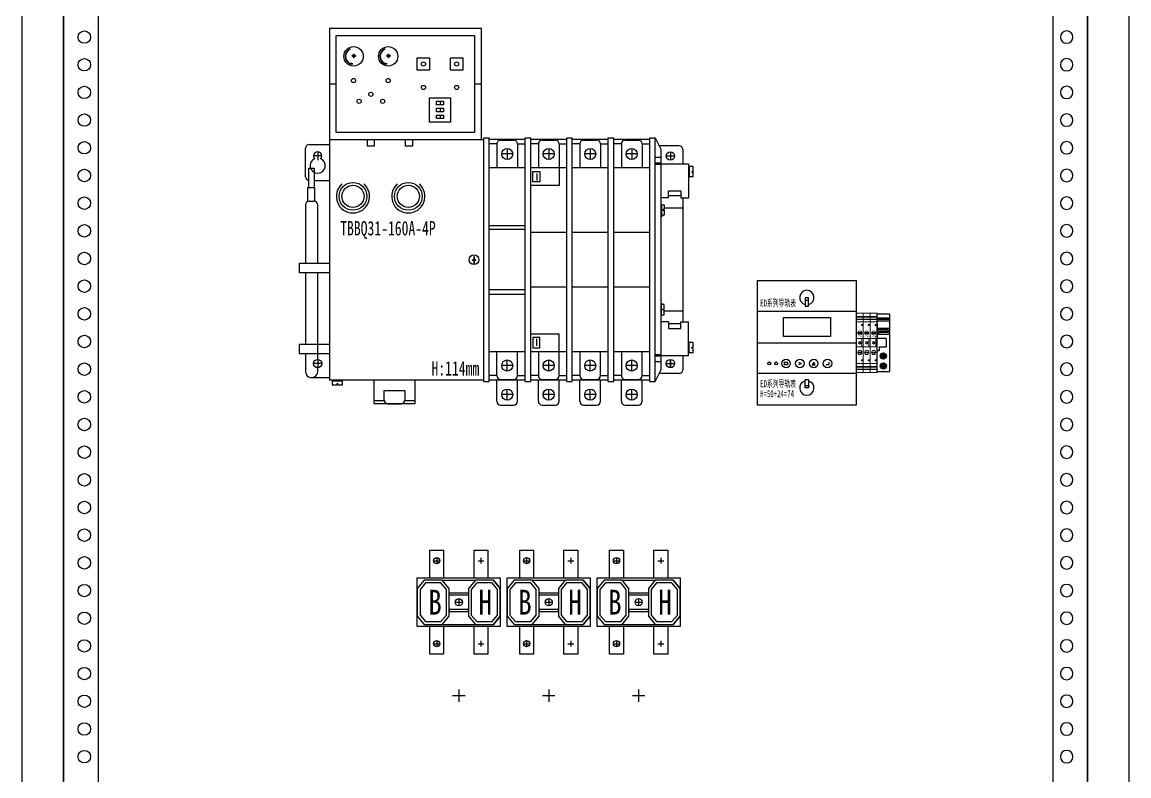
# Model space of a CAD drawing. Extents: x 1581747 to 1582547, y 397967 to 400167.
# Drawn here: x 1581747 to 1582547, y 399168 to 399713 of the extents above; entities that cross this region are included whole.
import ezdxf
from ezdxf.enums import TextEntityAlignment as Align

# ---------------------------------------------------------------- set-up
doc = ezdxf.new("R2010")
doc.units = 0
doc.header["$MEASUREMENT"] = 0
for name, color, linetype in [('EL-TEXT', 3, 'Continuous'), ('LY-JS-BJ', 7, 'Continuous'), ('LY-JS-YQJ', 7, 'Continuous'), ('布置图', 20, 'Continuous')]:
    doc.layers.add(name, color=color, linetype=linetype)
doc.layers.add('LY-二次控制图', color=7, linetype='Continuous', lineweight=18)
doc.styles.add('-宋体', font='', dxfattribs={"width": 0.65})
doc.styles.add('宋体', font='', dxfattribs={"width": 0.8, "height": 3.5})
doc.styles.get('-宋体').set_extended_font_data('NSimSun')
doc.styles.get('宋体').set_extended_font_data('SimSun')

# ---------------------------------------------------------------- blocks, each defined once
blk = doc.blocks.new('端子堵头')
at = {"layer": 'LY-JS-YQJ'}
for p, q in [((0, 39.03), (9, 39.03)), ((0, 37.96), (9, 37.96)), ((0, 36.73), (9, 36.73)), ((0, 35), (0, 24)), ((9, 35), (9, 24)), ((9, 34.58), (9, 33.47)), ((0, 31.48), (9, 31.48)), ((7.97, 30.59), (0, 30.59)), ((0, 29.53), (9, 29.53)), ((0, 27.32), (9, 27.32)), ((1.25, 27.32), (1.25, 28.56)), ((1.25, 28.56), (9, 28.56)), ((7.97, 29.53), (7.97, 30.59)), ((6.66, 24), (0, 24)), ((1.59, 18), (1.59, 15.27)), ((1.59, 18), (6.66, 18)), ((6.66, 24), (6.66, 18)), ((1.59, 15.27), (0, 15.27))]:
    blk.add_line(p, q, dxfattribs=at)
for points in [[(0, 42), (9, 42), (9, 0), (0, 0)], [(3.2, 12.05), (6.01, 12.05), (6.01, 10.99), (3.2, 10.99)], [(5.06, 12.84), (5.06, 10.03), (3.99, 10.03), (3.99, 12.84)], [(3.2, 4.76), (6.01, 4.76), (6.01, 3.69), (3.2, 3.69)], [(5.13, 5.6), (5.13, 2.79), (4.06, 2.79), (4.06, 5.6)]]:
    blk.add_lwpolyline(points, close=True, dxfattribs=at)
for centre in [(4.54, 11.43), (4.54, 4.14)]:
    blk.add_circle(centre, 2.23, dxfattribs=at)
blk = doc.blocks.new('A$C03D07FCC')
for p, q in [((0, 19.03), (5, 19.03)), ((0, 17.96), (5, 17.96)), ((0, 16.73), (5, 16.73)), ((5, 19.03), (10, 19.03)), ((5, 17.96), (10, 17.96)), ((5, 16.73), (10, 16.73)), ((5, 13.21), (3.66, 13.21)), ((3.66, 13.21), (3.66, 12.43)), ((3.66, 12.43), (5, 12.43)), ((5, 12.43), (5, 11.32)), ((10, 13.21), (8.66, 13.21)), ((8.66, 13.21), (8.66, 12.43)), ((8.66, 12.43), (10, 12.43)), ((0, 3), (5, 3)), ((4.07, 3), (4.07, -3)), ((5, 3), (10, 3)), ((9.07, 3), (9.07, -3)), ((0, -3), (5, -3)), ((5, -3), (10, -3)), ((5, -12.33), (3.66, -12.33)), ((3.66, -12.33), (3.66, -13.11)), ((3.66, -13.11), (5, -13.11)), ((10, -12.33), (8.66, -12.33)), ((8.66, -12.33), (8.66, -13.11)), ((8.66, -13.11), (10, -13.11)), ((0, -17.12), (5, -17.12)), ((0, -18.19), (5, -18.19)), ((0, -19.42), (5, -19.42)), ((5, -17.12), (10, -17.12)), ((5, -18.19), (10, -18.19)), ((5, -19.42), (10, -19.42))]:
    blk.add_line(p, q)
at = {"color": 2}
for p, q in [((10, 19.03), (15, 19.03)), ((10, 17.96), (15, 17.96)), ((10, 16.73), (15, 16.73)), ((10, 12.43), (10, 11.32)), ((15, 13.21), (13.66, 13.21)), ((13.66, 13.21), (13.66, 12.43)), ((13.66, 12.43), (15, 12.43)), ((15, 12.43), (15, 11.32)), ((10, 3), (15, 3)), ((14.07, 3), (14.07, -3)), ((10, -3), (15, -3)), ((15, -12.33), (13.66, -12.33)), ((13.66, -12.33), (13.66, -13.11)), ((13.66, -13.11), (15, -13.11)), ((10, -17.12), (15, -17.12)), ((10, -18.19), (15, -18.19)), ((10, -19.42), (15, -19.42))]:
    blk.add_line(p, q, dxfattribs=at)
for points in [[(0, 21.5), (5, 21.5), (5, -21.5), (0, -21.5)], [(5, 21.5), (10, 21.5), (10, -21.5), (5, -21.5)], [(0, 15), (5, 15), (5, -15), (0, -15)], [(5, 15), (10, 15), (10, -15), (5, -15)], [(1.47, 7.3), (3.53, 7.3), (3.53, 6.79), (1.47, 6.79)], [(6.47, 7.3), (8.53, 7.3), (8.53, 6.79), (6.47, 6.79)], [(1.47, -6.71), (3.53, -6.71), (3.53, -7.23), (1.47, -7.23)], [(6.47, -6.71), (8.53, -6.71), (8.53, -7.23), (6.47, -7.23)]]:
    blk.add_lwpolyline(points, close=True)
for points in [[(10, 21.5), (15, 21.5), (15, -21.5), (10, -21.5)], [(10, 15), (15, 15), (15, -15), (10, -15)], [(11.47, 7.3), (13.53, 7.3), (13.53, 6.79), (11.47, 6.79)], [(11.47, -6.71), (13.53, -6.71), (13.53, -7.23), (11.47, -7.23)]]:
    blk.add_lwpolyline(points, close=True, dxfattribs=at)
for centre, radius in [((2.5, 7), 1.5), ((7.5, 7), 1.5), ((2.52, -0.08), 0.879), ((2.52, -0.08), 0.879), ((2.52, -0.08), 0.59), ((7.52, -0.08), 0.879), ((7.52, -0.08), 0.879), ((7.52, -0.08), 0.59), ((2.5, -7), 1.5), ((7.5, -7), 1.5)]:
    blk.add_circle(centre, radius)
for centre, radius in [((12.5, 7), 1.5), ((12.52, -0.08), 0.879), ((12.52, -0.08), 0.879), ((12.52, -0.08), 0.59), ((12.5, -7), 1.5)]:
    blk.add_circle(centre, radius, dxfattribs=at)
at = {"layer": 'LY-二次控制图', "lineweight": -3}
blk.add_blockref('端子堵头', (15, -21), dxfattribs=at)
at = {"char_height": 1, "width": 2.5692, "attachment_point": 1}
for insert in [(0.91, 4.81), (5.91, 4.81)]:
    blk.add_mtext('2.5mm', dxfattribs=dict(at, insert=insert))
at = {"color": 2, "insert": (10.91, 4.81), "char_height": 1, "width": 2.5692, "attachment_point": 1}
blk.add_mtext('2.5mm', dxfattribs=at)
blk = doc.blocks.new('ED系列导轨表-海恩德')
for p, q in [((34.53, 30.78), (36.97, 30.78)), ((29.7, -14.01), (31.7, -14.94)), ((31.7, -14.94), (29.7, -15.86)), ((40.7, -14.01), (39.7, -15.86)), ((39.7, -15.86), (41.7, -15.86)), ((41.7, -15.86), (40.7, -14.01)), ((49.7, -15.86), (50.04, -15.61)), ((49.7, -15.86), (50.04, -16.11)), ((34.53, -30.78), (36.97, -30.78))]:
    blk.add_line(p, q)
at = {"color": 1}
blk.add_line((0, 0), (71.5, 0), dxfattribs=at)
for points in [[(0, 45), (71.5, 45), (71.5, -45), (0, -45)], [(34.53, 26.56), (36.97, 26.56), (36.97, 32.53), (34.53, 32.53)], [(18.77, 18.28), (52.73, 18.28), (52.73, 4.5), (18.77, 4.5)], [(19.7, -14.01), (21.7, -14.01), (21.7, -15.86), (19.7, -15.86)], [(34.53, -26.56), (36.97, -26.56), (36.97, -32.53), (34.53, -32.53)]]:
    blk.add_lwpolyline(points, close=True)
at = {"color": 3}
blk.add_lwpolyline([(0, 22.83), (71.5, 22.83), (71.5, -22.17), (0, -22.17)], close=True, dxfattribs=at)
blk.add_lwpolyline([(51.7, -14.01), (51.7, -15.86), (49.7, -15.86)])
for centre, radius in [((8.57, -14.94), 1.06), ((13.57, -14.94), 1.06), ((20.7, -14.94), 3.07), ((30.7, -14.94), 3.07), ((40.7, -14.94), 3.07), ((50.7, -14.94), 3.07)]:
    blk.add_circle(centre, radius)
for centre, start, end in [((35.75, 32.71), 283.60377, 256.39623), ((35.75, -32.71), 103.60377, 76.39623)]:
    blk.add_arc(centre, 5.18, start, end)
at = {"layer": 'LY-二次控制图', "color": 4, "lineweight": -3, "style": '宋体', "width": 0.6}
for s, p in [('ED系列导轨表', (2.01, 26.24)), ('ED系列导轨表', (2.01, -32.11)), ('H=50+24=74', (2.01, -39.34))]:
    blk.add_text(s, height=5, dxfattribs=at).set_placement(p)
blk = doc.blocks.new('双电源TBBQ31-160A-4P-2022.3')
at = {"color": 0}
for p, q in [((21.93, 172.96), (21.93, 133.06)), ((131.93, 172.96), (21.93, 172.96)), ((131.93, 133.06), (131.93, 172.96)), ((26.93, 167.96), (126.93, 167.96)), ((26.93, 97.96), (26.93, 167.96)), ((126.93, 167.96), (126.93, 97.96)), ((36.93, 158.41), (36.93, 158.14)), ((40.93, 153.46), (38.43, 153.46)), ((38.43, 152.96), (38.43, 153.46)), ((38.43, 152.96), (40.93, 152.96)), ((39.43, 154.46), (39.43, 151.96)), ((39.43, 154.46), (39.93, 154.46)), ((39.93, 151.96), (39.93, 154.46)), ((40.93, 153.46), (40.93, 152.96)), ((61.93, 158.41), (61.93, 158.14)), ((65.93, 153.46), (63.43, 153.46)), ((63.43, 152.96), (63.43, 153.46)), ((63.43, 152.96), (65.93, 152.96)), ((64.43, 154.46), (64.43, 151.96)), ((64.43, 154.46), (64.93, 154.46)), ((64.93, 151.96), (64.93, 154.46)), ((65.93, 153.46), (65.93, 152.96)), ((38.8, 147.62), (36.88, 148.05)), ((36.88, 148.05), (36.88, 147.19)), ((36.88, 147.19), (38.8, 147.62)), ((36.93, 147.78), (36.93, 147.78)), ((39.93, 151.96), (39.43, 151.96)), ((63.8, 147.62), (61.88, 148.05)), ((61.88, 148.05), (61.88, 147.19)), ((61.88, 147.19), (63.8, 147.62)), ((61.93, 147.78), (61.93, 147.78)), ((64.93, 151.96), (64.43, 151.96)), ((85.43, 151.96), (94.43, 151.96)), ((85.43, 142.96), (85.43, 151.96)), ((94.43, 151.96), (94.43, 142.96)), ((109.43, 151.96), (118.43, 151.96)), ((109.43, 142.96), (109.43, 151.96)), ((118.43, 151.96), (118.43, 142.96)), ((94.43, 142.96), (85.43, 142.96)), ((118.43, 142.96), (109.43, 142.96)), ((21.93, 133.06), (26.93, 133.06)), ((26.93, 132.86), (21.93, 132.86)), ((21.93, 132.86), (21.93, -81.04)), ((126.93, 133.06), (131.93, 133.06)), ((131.93, 132.86), (126.93, 132.86)), ((131.93, 92.96), (131.93, 132.86)), ((94.43, 122.96), (109.43, 122.96)), ((94.43, 105.46), (94.43, 122.96)), ((99.43, 120.46), (104.43, 120.46)), ((99.43, 117.96), (99.43, 120.46)), ((101.93, 120.46), (101.93, 117.96)), ((104.43, 120.46), (104.43, 117.96)), ((109.43, 122.96), (109.43, 105.46)), ((104.43, 117.96), (99.43, 117.96)), ((99.43, 115.46), (104.43, 115.46)), ((99.43, 112.96), (99.43, 115.46)), ((104.43, 112.96), (99.43, 112.96)), ((101.93, 115.46), (101.93, 112.96)), ((104.43, 115.46), (104.43, 112.96)), ((109.43, 105.46), (94.43, 105.46)), ((99.43, 110.46), (104.43, 110.46)), ((99.43, 107.96), (99.43, 110.46)), ((104.43, 107.96), (99.43, 107.96)), ((101.93, 110.46), (101.93, 107.96)), ((104.43, 110.46), (104.43, 107.96)), ((126.93, 97.96), (26.93, 97.96)), ((7.41, 89.27), (21.93, 89.27)), ((21.93, 92.96), (131.93, 92.96)), ((21.93, 92.96), (133.5, 92.96)), ((49.43, 87.96), (49.43, 92.96)), ((54.43, 92.96), (54.43, 87.96)), ((76.93, 87.96), (76.93, 92.96)), ((81.93, 92.96), (81.93, 87.96)), ((133.5, -82.04), (133.5, 93.96)), ((133.5, 93.96), (137.5, 93.96)), ((137.5, -82.04), (137.5, 93.96)), ((163.5, 92.96), (137.5, 92.96)), ((143, 89.7), (137.5, 89.7)), ((143, 89.7), (143, 89.7)), ((143, 89.7), (143, 72.41)), ((145.71, 92.41), (155.29, 92.41)), ((158, 89.7), (163.5, 89.7)), ((158, 89.7), (158, 72.41)), ((163.5, -82.04), (163.5, 93.96)), ((163.5, 93.96), (167.5, 93.96)), ((167.5, -82.04), (167.5, 93.96)), ((193.5, 92.96), (167.5, 92.96)), ((173, 89.7), (167.5, 89.7)), ((173, 89.7), (173, 89.7)), ((173, 89.7), (173, 72.41)), ((175.71, 92.41), (185.29, 92.41)), ((188, 89.7), (188, 59.7)), ((188, 89.7), (193.5, 89.7)), ((193.5, -82.04), (193.5, 93.96)), ((193.5, 93.96), (197.5, 93.96)), ((197.5, -82.04), (197.5, 93.96)), ((223.5, 92.96), (197.5, 92.96)), ((203, 89.7), (197.5, 89.7)), ((203, 89.7), (203, 89.7)), ((203, 89.7), (203, 72.41)), ((205.71, 92.41), (215.29, 92.41)), ((218, 89.7), (223.5, 89.7)), ((218, 89.7), (218, 72.41)), ((223.5, -82.04), (223.5, 93.96)), ((223.5, 93.96), (227.5, 93.96)), ((227.5, -82.04), (227.5, 93.96)), ((253.5, 92.96), (227.5, 92.96)), ((233, 89.7), (227.5, 89.7)), ((233, 89.7), (233, 89.7)), ((233, 89.7), (233, 72.41)), ((235.71, 92.41), (245.29, 92.41)), ((248, 89.7), (253.5, 89.7)), ((248, 89.7), (248, 72.41)), ((253.5, 93.96), (257.5, 93.96)), ((253.5, -82.04), (253.5, 93.96)), ((257.5, 93.96), (261.48, 85.75)), ((257.5, -82.04), (257.5, 93.96)), ((274.79, 88.25), (260.27, 88.25)), ((4.7, 65.96), (4.7, 86.56)), ((54.43, 87.96), (49.43, 87.96)), ((81.93, 87.96), (76.93, 87.96)), ((154.5, 82.41), (146.5, 82.41)), ((150.5, 86.41), (150.5, 78.41)), ((163.5, 82.41), (163.5, 82.41)), ((184.5, 82.41), (176.5, 82.41)), ((180.5, 86.41), (180.5, 78.41)), ((193.5, 82.41), (193.5, 82.41)), ((214.5, 82.41), (206.5, 82.41)), ((210.5, 86.41), (210.5, 78.41)), ((223.5, 82.41), (223.5, 82.41)), ((244.5, 82.41), (236.5, 82.41)), ((240.5, 86.41), (240.5, 78.41)), ((253.5, 82.41), (253.5, 82.41)), ((261.48, 85.75), (261.48, -73.83)), ((277.5, 85.54), (277.5, 75.25)), ((6.98, 58.25), (6.98, 72.25)), ((6.98, 72.25), (10.98, 72.25)), ((10.98, 72.25), (10.98, 58.25)), ((163.5, 72.41), (137.5, 72.41)), ((193.5, 72.41), (167.5, 72.41)), ((223.5, 72.41), (197.5, 72.41)), ((253.5, 72.41), (227.5, 72.41)), ((261.48, 79.75), (257.5, 79.75)), ((261.48, 75.75), (257.5, 75.75)), ((261.48, 74.75), (257.5, 74.75)), ((261.48, 75.25), (281.48, 75.25)), ((281.48, 75.25), (281.48, 50.75)), ((285, 73.29), (281.48, 73.29)), ((281.98, 73.29), (281.98, 65.75)), ((285, 69.77), (285, 73.29)), ((168.98, 69.7), (173.98, 69.7)), ((168.98, 62.2), (168.98, 69.7)), ((173.98, 69.7), (173.98, 62.2)), ((285, 65.75), (281.48, 65.75)), ((284, 69.77), (284, 69.27)), ((285, 69.77), (284, 69.77)), ((284, 69.27), (285, 69.27)), ((285, 65.75), (285, 69.27)), ((6.48, 58.25), (11.48, 58.25)), ((6.48, 48.09), (6.48, 58.25)), ((10.98, 63.25), (21.93, 63.25)), ((11.48, 48.16), (11.48, 58.25)), ((188, 59.7), (167.5, 59.7)), ((173.98, 62.2), (168.98, 62.2)), ((7.41, 48.25), (10.79, 48.25)), ((266.98, 50.75), (261.48, 50.75)), ((266.98, 50.75), (266.98, 55.75)), ((266.98, 55.75), (275.98, 55.75)), ((275.98, 52.25), (266.98, 52.25)), ((275.98, 55.75), (275.98, 50.75)), ((275.98, 50.75), (281.48, 50.75)), ((277.5, 50.75), (277.5, -38.83)), ((4.7, 45.54), (4.7, 3.25)), ((13.5, 3.25), (13.5, 45.54)), ((261.48, 45.75), (264, 45.75)), ((261.98, 45.75), (261.98, 38.21)), ((263, 42.23), (263, 41.73)), ((264, 42.23), (263, 42.23)), ((263, 41.73), (264, 41.73)), ((264, 45.75), (264, 42.23)), ((277.5, 43.25), (264, 43.25)), ((264, 41.73), (264, 38.21)), ((264, 38.21), (261.48, 38.21)), ((261.48, 37.75), (262.95, 37.75)), ((262.95, 37.75), (262.95, 38.21)), ((137.5, 30.75), (163.5, 30.75)), ((163.5, 27.75), (137.5, 27.75)), ((193.5, 25.75), (167.5, 25.75)), ((223.5, 25.75), (197.5, 25.75)), ((253.5, 25.75), (227.5, 25.75)), ((126.28, 8.25), (126.28, 3.25)), ((126.28, 8.25), (126.68, 8.25)), ((126.68, 8.25), (126.68, 3.25)), ((21.93, 3.25), (0, 3.25)), ((0, 3.25), (0, -3.25)), ((125.18, 5.95), (125.18, 5.55)), ((125.18, 5.95), (127.78, 5.95)), ((125.18, 5.55), (127.78, 5.55)), ((126.28, 3.25), (126.68, 3.25)), ((127.78, 5.95), (127.78, 5.55)), ((0, -3.25), (21.93, -3.25)), ((4.7, -3.25), (4.7, -55.25)), ((163.5, -15.83), (137.5, -15.83)), ((193.5, -13.83), (167.5, -13.83)), ((223.5, -13.83), (197.5, -13.83)), ((253.5, -13.83), (227.5, -13.83)), ((137.5, -18.83), (163.5, -18.83)), ((261.48, -25.83), (262.95, -25.83)), ((264, -26.29), (261.48, -26.29)), ((261.98, -33.83), (261.98, -26.29)), ((262.95, -25.83), (262.95, -26.29)), ((263, -29.81), (264, -29.81)), ((263, -30.31), (263, -29.81)), ((264, -30.31), (263, -30.31)), ((264, -29.81), (264, -26.29)), ((264, -33.83), (264, -30.31)), ((277.5, -31.33), (264, -31.33)), ((261.48, -33.83), (264, -33.83)), ((266.98, -38.83), (261.48, -38.83)), ((266.98, -38.83), (266.98, -43.83)), ((275.98, -38.83), (281.48, -38.83)), ((275.98, -43.83), (275.98, -38.83)), ((281.48, -63.33), (281.48, -38.83)), ((188, -47.78), (167.5, -47.78)), ((188, -77.78), (188, -47.78)), ((275.98, -40.33), (266.98, -40.33)), ((266.98, -43.83), (275.98, -43.83)), ((21.93, -55.25), (0, -55.25)), ((0, -55.25), (0, -61.75)), ((173.98, -50.28), (168.98, -50.28)), ((168.98, -50.28), (168.98, -57.78)), ((173.98, -57.78), (173.98, -50.28)), ((285, -53.83), (281.48, -53.83)), ((281.98, -61.37), (281.98, -53.83)), ((285, -57.35), (285, -53.83)), ((0, -61.75), (21.93, -61.75)), ((4.7, -61.75), (4.7, -74.91)), ((163.5, -60.49), (137.5, -60.49)), ((143, -77.78), (143, -60.49)), ((158, -77.78), (158, -60.49)), ((193.5, -60.49), (167.5, -60.49)), ((168.98, -57.78), (173.98, -57.78)), ((173, -60.49), (173, -77.78)), ((223.5, -60.49), (197.5, -60.49)), ((203, -60.49), (203, -77.78)), ((218, -77.78), (218, -60.49)), ((253.5, -60.49), (227.5, -60.49)), ((233, -60.49), (233, -77.78)), ((248, -77.78), (248, -60.49)), ((261.48, -62.83), (257.5, -62.83)), ((261.48, -63.83), (257.5, -63.83)), ((261.48, -63.33), (281.48, -63.33)), ((277.5, -63.33), (277.5, -73.62)), ((285, -61.37), (281.48, -61.37)), ((284, -57.35), (285, -57.35)), ((284, -57.85), (284, -57.35)), ((285, -57.85), (284, -57.85)), ((285, -61.37), (285, -57.85)), ((154.5, -70.49), (146.5, -70.49)), ((150.5, -74.49), (150.5, -66.49)), ((163.5, -70.49), (163.5, -70.49)), ((184.5, -70.49), (176.5, -70.49)), ((180.5, -74.49), (180.5, -66.49)), ((193.5, -70.49), (193.5, -70.49)), ((214.5, -70.49), (206.5, -70.49)), ((210.5, -74.49), (210.5, -66.49)), ((223.5, -70.49), (223.5, -70.49)), ((244.5, -70.49), (236.5, -70.49)), ((240.5, -74.49), (240.5, -66.49)), ((253.5, -70.49), (253.5, -70.49)), ((261.48, -67.83), (257.5, -67.83)), ((9.1, -79.25), (21.93, -79.25)), ((13.5, -74.85), (13.5, -74.85)), ((143, -77.78), (137.5, -77.78)), ((143, -77.78), (143, -77.78)), ((158, -77.78), (163.5, -77.78)), ((173, -77.78), (167.5, -77.78)), ((173, -77.78), (173, -77.78)), ((188, -77.78), (193.5, -77.78)), ((203, -77.78), (197.5, -77.78)), ((203, -77.78), (203, -77.78)), ((218, -77.78), (223.5, -77.78)), ((233, -77.78), (227.5, -77.78)), ((233, -77.78), (233, -77.78)), ((248, -77.78), (253.5, -77.78)), ((257.5, -82.04), (261.48, -73.83)), ((274.79, -76.33), (260.27, -76.33)), ((133.5, -81.04), (21.93, -81.04)), ((23.94, -81.04), (23.94, -84.56)), ((23.94, -81.54), (31.48, -81.54)), ((23.94, -84.56), (27.46, -84.56)), ((27.46, -83.56), (27.96, -83.56)), ((27.46, -84.56), (27.46, -83.56)), ((27.96, -83.56), (27.96, -84.56)), ((27.96, -84.56), (31.48, -84.56)), ((31.48, -84.56), (31.48, -81.04)), ((53.98, -81.04), (53.98, -98.04)), ((83.98, -98.04), (83.98, -81.04)), ((133.5, -82.04), (137.5, -82.04)), ((163.5, -81.04), (137.5, -81.04)), ((143, -96.33), (143, -81.04)), ((145.71, -80.49), (155.29, -80.49)), ((150.5, -95.49), (150.5, -87.49)), ((158, -96.33), (158, -81.04)), ((163.5, -82.04), (167.5, -82.04)), ((193.5, -81.04), (167.5, -81.04)), ((173, -96.33), (173, -81.04)), ((175.71, -80.49), (185.29, -80.49)), ((180.5, -95.49), (180.5, -87.49)), ((188, -96.33), (188, -81.04)), ((193.5, -82.04), (197.5, -82.04)), ((223.5, -81.04), (197.5, -81.04)), ((203, -96.33), (203, -81.04)), ((205.71, -80.49), (215.29, -80.49)), ((210.5, -95.49), (210.5, -87.49)), ((218, -96.33), (218, -81.04)), ((223.5, -82.04), (227.5, -82.04)), ((253.5, -81.04), (227.5, -81.04)), ((233, -96.33), (233, -81.04)), ((235.71, -80.49), (245.29, -80.49)), ((240.5, -95.49), (240.5, -87.49)), ((248, -96.33), (248, -81.04)), ((253.5, -82.04), (257.5, -82.04)), ((61.48, -95.33), (61.48, -88.54)), ((61.48, -88.54), (76.48, -88.54)), ((76.48, -88.54), (76.48, -95.33)), ((154.5, -91.49), (146.5, -91.49)), ((184.5, -91.49), (176.5, -91.49)), ((214.5, -91.49), (206.5, -91.49)), ((244.5, -91.49), (236.5, -91.49)), ((61.48, -96.04), (53.98, -96.04)), ((53.98, -98.04), (83.98, -98.04)), ((63.98, -98.03), (63.98, -98.54)), ((73.98, -98.54), (63.98, -98.54)), ((73.98, -98.03), (73.98, -98.54)), ((83.98, -96.04), (76.48, -96.04)), ((145.71, -99.04), (155.29, -99.04)), ((158, -96.33), (158, -96.33)), ((175.71, -99.04), (185.29, -99.04)), ((205.71, -99.04), (215.29, -99.04)), ((235.71, -99.04), (245.29, -99.04))]:
    blk.add_line(p, q, dxfattribs=at)
at = {"color": 1}
for p, q in [((16.5, 80.96), (10.5, 80.96)), ((13.5, 83.96), (13.5, 77.96)), ((265.5, 80.96), (271.5, 80.96)), ((268.5, 83.96), (268.5, 77.96)), ((16.5, -69.04), (10.5, -69.04)), ((13.5, -66.04), (13.5, -72.04)), ((265.5, -69.04), (271.5, -69.04)), ((268.5, -72.04), (268.5, -66.04)), ((268.5, -66.04), (268.5, -72.04))]:
    blk.add_line(p, q, dxfattribs=at)
at = {"color": 0, "lineweight": -3}
for p, q in [((171.98, 68.2), (171.98, 63.2)), ((171.98, -56.28), (171.98, -51.28))]:
    blk.add_line(p, q, dxfattribs=at)
for p, q in [((13.5, -66.04), (13.5, -3.25)), ((13.5, -74.85), (13.5, -72.04))]:
    blk.add_line(p, q)
at = {"color": 0}
for centre, radius in [((39.43, 152.96), 7), ((64.43, 152.96), 7), ((89.93, 147.46), 1.5), ((113.93, 147.46), 1.5), ((89.93, 130.46), 1.5), ((113.93, 130.46), 1.5), ((43.43, 120.46), 1.5), ((51.93, 125.46), 1.5), ((60.43, 120.46), 1.5), ((150.5, 82.41), 4), ((180.5, 82.41), 4), ((210.5, 82.41), 4), ((240.5, 82.41), 4), ((268.5, 80.96), 3), ((38.98, 51.75), 10), ((38.98, 51.75), 8), ((78.98, 51.75), 10), ((78.98, 51.75), 8), ((126.48, 5.96), 3.5), ((13.5, -69.04), 3), ((150.5, -70.49), 4), ((180.5, -70.49), 4), ((210.5, -70.49), 4), ((240.5, -70.49), 4), ((268.5, -69.04), 3), ((150.5, -91.49), 4), ((180.5, -91.49), 4), ((210.5, -91.49), 4), ((240.5, -91.49), 4)]:
    blk.add_circle(centre, radius, dxfattribs=at)
at = {"color": 0, "lineweight": -3}
for centre in [(39.43, 135.46), (64.43, 135.46)]:
    blk.add_circle(centre, 1.5, dxfattribs=at)
at = {"color": 0}
for centre, radius, start, end in [((39.43, 152.96), 6, 114.62432, 244.78182), ((39.43, 152.96), 5.75, 115.77146, 243.60282), ((64.43, 152.96), 6, 114.62432, 244.78182), ((64.43, 152.96), 5.75, 115.77146, 243.60282), ((7.41, 86.56), 2.71, 90, 180), ((145.71, 89.7), 2.71, 90, 180), ((155.29, 89.7), 2.71, 0, 90), ((175.71, 89.7), 2.71, 90, 180), ((185.29, 89.7), 2.71, 0, 90), ((205.71, 89.7), 2.71, 90, 180), ((215.29, 89.7), 2.71, 0, 90), ((235.71, 89.7), 2.71, 90, 180), ((245.29, 89.7), 2.71, 0, 90), ((274.79, 85.54), 2.71, 0, 90), ((13.5, 80.96), 3, 318.64563, 221.35437), ((13.5, 73.96), 5.5, 114.16958, 65.83042), ((7.41, 65.96), 2.71, 180, 260.87899), ((38.98, 51.75), 12, 131.7603, 48.2397), ((78.98, 51.75), 12, 131.7603, 48.2397), ((7.41, 45.54), 2.71, 90, 180), ((10.79, 45.54), 2.71, 0, 90), ((9.1, -74.85), 4.4, 179.18654, 0), ((145.71, -77.78), 2.71, 180, 270), ((155.29, -77.78), 2.71, 270, 0), ((175.71, -77.78), 2.71, 180, 270), ((185.29, -77.78), 2.71, 270, 0), ((205.71, -77.78), 2.71, 180, 270), ((215.29, -77.78), 2.71, 270, 0), ((235.71, -77.78), 2.71, 180, 270), ((245.29, -77.78), 2.71, 270, 0), ((274.79, -73.62), 2.71, 270, 0), ((64.19, -95.33), 2.71, 180, 270), ((73.77, -95.33), 2.71, 270, 0), ((145.71, -96.33), 2.71, 180, 270), ((155.29, -96.33), 2.71, 270, 0), ((175.71, -96.33), 2.71, 180, 270), ((185.29, -96.33), 2.71, 270, 0), ((205.71, -96.33), 2.71, 180, 270), ((215.29, -96.33), 2.71, 270, 0), ((235.71, -96.33), 2.71, 180, 270), ((245.29, -96.33), 2.71, 270, 0)]:
    blk.add_arc(centre, radius, start, end, dxfattribs=at)
at = {"color": 3, "style": '宋体', "width": 0.7}
for s, height, p in [('TBBQ31-160A-4P', 10.3588, (64.29, 27.5)), ('H:114mm', 10.359, (113, -72.64))]:
    blk.add_text(s, height=height, dxfattribs=at).set_placement(p, align=Align.MIDDLE)
blk = doc.blocks.new('BH-0.66 φ30')
at = {"color": 1}
for p, q in [((-18.1, 12.5), (-13.9, 12.5)), ((-16, 14.6), (-16, 10.4)), ((13.9, 12.5), (18.1, 12.5)), ((16, 14.6), (16, 10.4)), ((-25, -1.5), (-30, -7.5)), ((-12, -1.5), (12, -1.5)), ((12, -1.5), (7, -7.5)), ((7, -7.5), (7, -27.5)), ((25, -1.5), (12, -1.5)), ((25, -1.5), (30, -7.5)), ((0, -14.91), (0, -20.09)), ((-2.59, -17.5), (2.59, -17.5)), ((-30, -27.5), (-25, -33.5)), ((7, -27.5), (12, -33.5)), ((30, -27.5), (25, -33.5)), ((-12, -33.5), (12, -33.5)), ((-18.1, -47.5), (-13.9, -47.5)), ((-16, -45.4), (-16, -49.6)), ((13.9, -47.5), (18.1, -47.5)), ((16, -45.4), (16, -49.6))]:
    blk.add_line(p, q, dxfattribs=at)
for points in [[(-21, 0), (-21, 20), (-11, 20), (-11, 0)], [(11, 0), (11, 20), (21, 20), (21, 0)], [(-25, -1.5), (-30, -7.5), (-30, -27.5), (-25, -33.5), (-12, -33.5), (-7, -27.5), (-7, -7.5), (-12, -1.5), (-25, -1.5)], [(12, -1.5), (7, -7.5), (7, -27.5), (12, -33.5), (25, -33.5), (30, -27.5), (30, -7.5), (25, -1.5), (12, -1.5)], [(-11, -35), (-11, -55), (-21, -55), (-21, -35)], [(21, -35), (21, -55), (11, -55), (11, -35)]]:
    blk.add_lwpolyline(points, dxfattribs=at)
for points in [[(-30, 0), (30, 0), (30, -35), (-30, -35)], [(-24.06, -3.5), (-28, -8.22), (-28, -26.78), (-24.06, -31.5), (-12.94, -31.5), (-9, -26.78), (-9, -8.22), (-12.94, -3.5)], [(12.94, -3.5), (9, -8.22), (9, -26.78), (12.94, -31.5), (24.06, -31.5), (28, -26.78), (28, -8.22), (24.06, -3.5)], [(-7, -10.83), (7, -10.83), (7, -12.4), (-7, -12.4)], [(-7, -24.33), (7, -24.33), (7, -22.76), (-7, -22.76)]]:
    blk.add_lwpolyline(points, close=True, dxfattribs=at)
blk.add_circle((0, -17.5), 2.59, dxfattribs=at)
at = {"layer": 'EL-TEXT', "color": 0, "linetype": 'ByBlock', "lineweight": -3, "style": '-宋体', "width": 0.8}
for s, p in [('B', (-17.19, -17.51)), ('H', (19.08, -17.51))]:
    blk.add_text(s, height=17.94, dxfattribs=at).set_placement(p, align=Align.MIDDLE_CENTER)
blk = doc.blocks.new('A$Cfccfe12f')
at = {"color": 3}
for p, q in [((-151, -100.5), (-151, -109.5)), ((-86, -100.5), (-86, -109.5)), ((-21, -100.5), (-21, -109.5)), ((-155.5, -105), (-146.5, -105)), ((-90.5, -105), (-81.5, -105)), ((-25.5, -105), (-16.5, -105))]:
    blk.add_line(p, q, dxfattribs=at)
for p in [(-151, -20), (-86, -20), (-21, -20)]:
    blk.add_blockref('BH-0.66 φ30', p, dxfattribs=at)
blk = doc.blocks.new('BH-0.66 φ30x3')
at = {"color": 6}
for centre in [(14, 47.5), (79, 47.5), (144, 47.5), (14, -12.5), (79, -12.5), (144, -12.5)]:
    blk.add_circle(centre, 2.25, dxfattribs=at)
at = {"color": 0}
blk.add_blockref('A$Cfccfe12f', (181, 55), dxfattribs=at)
blk = doc.blocks.new('*U29')
at = {"layer": 'LY-JS-BJ', "color": 6}
blk.add_circle((0, 0), 4.5, dxfattribs=at)
blk = doc.blocks.new('*U30')
at = {"layer": 'LY-JS-BJ', "color": 0, "linetype": 'ByBlock', "lineweight": -2, "transparency": 16777216}
for p in [(0, -340), (0, -360), (0, -380), (0, -400), (0, -420), (0, -440), (0, -460), (0, -480), (0, -500), (0, -520), (0, -540), (0, -560), (0, -580), (0, -600), (0, -620), (0, -640), (0, -660), (0, -680), (0, -700), (0, -720), (0, -740), (0, -760), (0, -780), (0, -800), (0, -820), (0, -840), (0, -860)]:
    blk.add_blockref('*U29', p, dxfattribs=at)
blk = doc.blocks.new('*U31')
at = {"layer": 'LY-JS-BJ', "color": 6}
blk.add_circle((0, 0), 4.5, dxfattribs=at)
blk = doc.blocks.new('*U32')
at = {"layer": 'LY-JS-BJ', "color": 0, "linetype": 'ByBlock', "lineweight": -2, "transparency": 16777216}
for p in [(0, -340), (0, -360), (0, -380), (0, -400), (0, -420), (0, -440), (0, -460), (0, -480), (0, -500), (0, -520), (0, -540), (0, -560), (0, -580), (0, -600), (0, -620), (0, -640), (0, -660), (0, -680), (0, -700), (0, -720), (0, -740), (0, -760), (0, -780), (0, -800), (0, -820), (0, -840), (0, -860)]:
    blk.add_blockref('*U31', p, dxfattribs=at)

msp = doc.modelspace()

# ---------------------------------------------------------------- linework, layer by layer
at = {"layer": 'LY-JS-BJ', "color": 6, "ltscale": 50}
for points in [[(1581776.85, 400111.71), (1581776.85, 397966.71)], [(1582516.85, 400111.71), (1582516.85, 397966.71)]]:
    msp.add_lwpolyline(points, dxfattribs=at)
at = {"layer": 'LY-JS-BJ', "color": 6, "lineweight": -3}
for points in [[(1581801.85, 400051.71), (1581801.85, 398051.71), (1581776.85, 398051.71), (1581776.85, 400051.71)], [(1582491.85, 400051.71), (1582491.85, 398051.71), (1582516.85, 398051.71), (1582516.85, 400051.71)]]:
    msp.add_lwpolyline(points, close=True, dxfattribs=at)
at = {"layer": '布置图', "ltscale": 50}
msp.add_lwpolyline([(1581746.85, 400166.71), (1582546.85, 400166.71), (1582546.85, 397966.71), (1581746.85, 397966.71)], close=True, dxfattribs=at)

# ---------------------------------------------------------------- block references
at = {"color": 6}
for name, p in [('双电源TBBQ31-160A-4P-2022.3', (1581947, 399534.84)), ('ED系列导轨表-海恩德', (1582278.33, 399480.8)), ('BH-0.66 φ30x3', (1582032.5, 399275.8))]:
    msp.add_blockref(name, p, dxfattribs=at)
at = {"layer": 'LY-JS-BJ', "color": 6, "lineweight": -3}
msp.add_blockref('*U32', (1581791.85, 400041.71), dxfattribs=at)
at = {"layer": 'LY-JS-BJ', "color": 6, "lineweight": -3, "xscale": -1}
msp.add_blockref('*U30', (1582501.85, 400041.71), dxfattribs=at)
at = {"layer": 'LY-二次控制图', "color": 6, "lineweight": -3}
msp.add_blockref('A$C03D07FCC', (1582349.83, 399480.8), dxfattribs=at)

doc.saveas('drawing.dxf')
